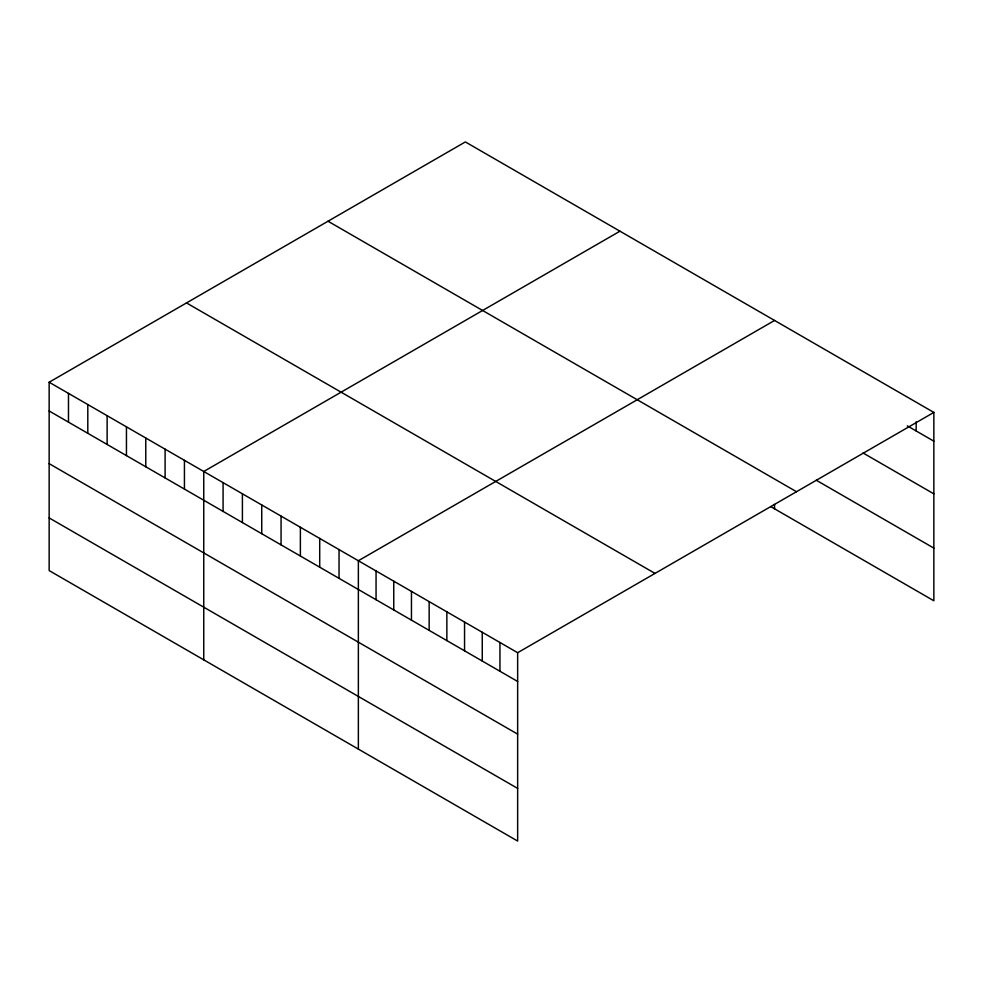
<?xml version="1.0" encoding="UTF-8"?>
<svg xmlns="http://www.w3.org/2000/svg" width="983" height="983" viewBox="0 0 983 983"><rect width="100%" height="100%" fill="white"/><g stroke="black" fill="none" stroke-linecap="round" stroke-linejoin="round"><path stroke-width="1.47" d="M49.15 382.227L517.648 652.712L517.648 841.067L49.15 570.582L49.15 382.227L465.352 141.933L933.85 412.418L933.85 600.773L770.697 506.577M619.954 231.189L203.751 471.484L203.751 659.839M774.555 320.458L358.365 560.74L358.365 749.107M517.648 652.712L933.85 412.418M907.297 425.848L933.85 441.183M863.049 452.966L933.85 493.847M816.283 480.232L933.85 548.109M328.003 221.224L796.5 491.709M186.5 302.924L654.997 573.408M49.15 410.98L517.648 681.465M49.15 463.644L517.648 734.141M49.15 517.918L517.648 788.403M916.156 421.879L916.156 430.959M774.555 504.426L774.555 508.813M499.954 642.489L499.954 671.254M482.26 632.278L482.26 661.031M464.554 622.055L464.554 650.807M446.86 611.831L446.86 640.597M429.153 601.621L429.153 630.373M411.459 591.397L411.459 620.162M393.753 581.186L393.753 609.939M376.059 570.963L376.059 599.716M339.037 549.583L339.037 578.348M319.708 538.426L319.708 567.191M300.38 527.269L300.38 556.034M281.064 516.112L281.064 544.877M261.736 504.955L261.736 533.708M242.408 493.798L242.408 522.551M223.08 482.641L223.08 511.393M184.435 460.327L184.435 489.079M165.107 449.17L165.107 477.922M145.779 438.013L145.779 466.765M126.451 426.855L126.451 455.608M107.122 415.698L107.122 444.451M87.806 404.541L87.806 433.294M68.478 393.384L68.478 422.137"/></g></svg>
